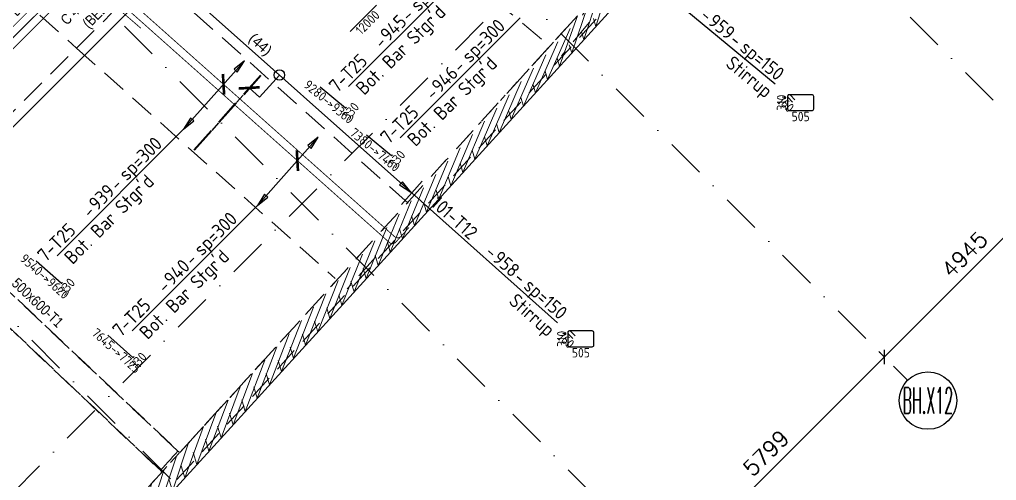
# Model space of a CAD drawing. Extents: x 660761725 to 1323371458, y 2734871439 to 5470067957.
# Drawn here: x 662215005 to 662233684, y 2735048931 to 2735057747 of the extents above; entities that cross this region are included whole.
import ezdxf
from ezdxf.enums import TextEntityAlignment as Align

# ---------------------------------------------------------------- set-up
doc = ezdxf.new("R2010")
doc.units = 0
for name, pattern in [('AXES', [1.95, 1.2, -0.25, 0.25, -0.25]), ('Hidden', [714.375, 476.25, -238.125]), ('sbp_axis_short', [10, 5, -2.5, 0, -2.5])]:
    doc.linetypes.add(name, pattern=pattern)
doc.layers.add('A-DETL', color=5, linetype='Continuous', lineweight=9, true_color=0x0000ff)
for name, color, linetype, lineweight in [('A-FLOR-PATT', 7, 'Continuous', 15), ('A-ROOF', 7, 'Continuous', 15), ('S-BEAM-IDEN', 2, 'Continuous', 9), ('S-COLS-IDEN', 7, 'Continuous', 9), ('S-GRID', 7, 'Continuous', 9), ('S-GRID-IDEN', 7, 'Continuous', 13)]:
    doc.layers.add(name, color=color, linetype=linetype, lineweight=lineweight)
for name, color, linetype in [('S-AXIS', 20, 'AXES'), ('S-DIMI', 100, 'Continuous'), ('S-DIMO', 100, 'Continuous'), ('S-RBAR-T12', 151, 'Continuous'), ('S-RBAR-T25', 51, 'Continuous'), ('S-RDIMO', 8, 'Continuous'), ('S-RSYMB', 7, 'Continuous'), ('S-SIMPLETEXT', 7, 'Continuous')]:
    doc.layers.add(name, color=color, linetype=linetype)
doc.styles.add('Arial Narrow_1', font='ARIALN.TTF', dxfattribs={"height": 199.9999999999998})
doc.styles.add('ARMACAD', font='isocp.shx')
doc.styles.add('ROMANS', font='romans.shx')
doc.styles.add('ROMANT', font='romant')
doc.dimstyles.new('S-DIMI-100', dxfattribs={"dimscale": 100, "dimtxt": 2, "dimasz": 1.5, "dimexe": 1, "dimexo": 1, "dimgap": 1, "dimtad": 1, "dimdec": 0, "dimzin": 12, "dimdsep": 46, "dimtxsty": 'ROMANS', "dimblk": 'ARCHTICK', "dimcen": 0.09, "dimdle": 1, "dimclrd": 8, "dimclre": 8, "dimclrt": 4, "dimadec": 0, "dimazin": 3, "dimtfac": 1, "dimtdec": 0, "dimtix": 1, "dimtmove": 1, "dimatfit": 3, "dimtolj": 1, "dimtzin": 0, "dimarcsym": 0})
doc.dimstyles.new('S-DIMO-100', dxfattribs={"dimscale": 100, "dimtxt": 3, "dimasz": 2, "dimexe": 1.5, "dimexo": 1.5, "dimgap": 1.5, "dimtad": 1, "dimdec": 0, "dimzin": 12, "dimdsep": 46, "dimtxsty": 'ROMANS', "dimblk": 'ARCHTICK', "dimcen": 0.09, "dimdle": 1.5, "dimclrd": 8, "dimclre": 8, "dimclrt": 4, "dimadec": 0, "dimazin": 3, "dimtfac": 1, "dimtdec": 0, "dimtix": 1, "dimtmove": 1, "dimatfit": 3, "dimfxl": 1, "dimtolj": 1, "dimtzin": 0, "dimarcsym": 0})
pattern_1 = [(74.99999999999999, (0, 0), (-153.3407249233896, 41.08752341002518), [])]

# ---------------------------------------------------------------- blocks, each defined once
blk = doc.blocks.new('_ARCHTICK')
at = {"color": 0, "linetype": 'ByBlock', "const_width": 0.15}
blk.add_lwpolyline([(-0.5, -0.5), (0.5, 0.5)], dxfattribs=at)
blk = doc.blocks.new('*D126')
at = {"layer": 'S-DIMO', "color": 8, "lineweight": -2, "transparency": 16777216}
for p, q in [((662682351.3690652, 2734551200.567761), (662678642.5908796, 2734547491.790826)), ((662682239.2364242, 2734551100.56837), (662682139.2370309, 2734551200.567798)), ((662678742.590898, 2734547603.922844), (662678642.5909153, 2734547703.922861))]:
    blk.add_line(p, q, dxfattribs=at)
at = {"layer": 'S-DIMO', "color": 8, "lineweight": -2, "transparency": 16777216, "xscale": 200, "yscale": 200, "zscale": 200}
for p, rotation in [((662682245.3030301, 2734551094.501762), 44.99999034024764), ((662678748.6569146, 2734547597.856826), 224.9999903402476)]:
    blk.add_blockref('_ARCHTICK', p, dxfattribs=dict(at, rotation=rotation))
at = {"layer": 'S-DIMO', "color": 4, "transparency": 16777216, "insert": (662680284.8479737, 2734549558.311364), "char_height": 300, "width": 199.5440968434552, "attachment_point": 5, "rotation": 44.999990340247656, "style": 'ROMANS'}
blk.add_mtext('\\A1;4945', dxfattribs=at)
blk = doc.blocks.new('*D127')
at = {"layer": 'S-DIMO', "color": 8, "lineweight": -2, "transparency": 16777216}
for p, q in [((662678854.723641, 2734547703.922133), (662674542.0217499, 2734543391.221697)), ((662678742.590898, 2734547603.922844), (662678642.5916067, 2734547703.92217)), ((662674642.6979969, 2734543502.677485), (662674542.0217856, 2734543603.353731))]:
    blk.add_line(p, q, dxfattribs=at)
at = {"layer": 'S-DIMO', "color": 8, "lineweight": -2, "transparency": 16777216, "xscale": 200, "yscale": 200, "zscale": 200}
for p, rotation in [((662678748.657606, 2734547597.856134), 44.99999034024764), ((662674648.0877849, 2734543497.287696), 224.9999903402476)]:
    blk.add_blockref('_ARCHTICK', p, dxfattribs=dict(at, rotation=rotation))
at = {"layer": 'S-DIMO', "color": 4, "transparency": 16777216, "insert": (662676486.2406967, 2734545759.703985), "char_height": 300, "width": 199.5440968434552, "attachment_point": 5, "rotation": 44.999990340247656, "style": 'ROMANS'}
blk.add_mtext('\\A1;5799', dxfattribs=at)
blk = doc.blocks.new('*U1142')
at = {"layer": 'S-AXIS', "color": 3, "linetype": 'Continuous'}
blk.add_circle((0, 5.5), 5.5, dxfattribs=at)
at = {"layer": 'S-AXIS', "color": 3, "linetype": 'Continuous', "ltscale": 0.5, "style": 'ROMANT', "width": 0.4, "flags": 8}
blk.add_attdef('A', text='', height=5, dxfattribs=at).set_placement((0, 5.5), align=Align.MIDDLE_CENTER)
blk = doc.blocks.new('I am… Atomic.')
at = {"layer": 'A-FLOR-PATT', "transparency": 33554600}
h = blk.add_hatch(dxfattribs=at)
h.set_pattern_fill('ANSI31', color=8, scale=50, angle=30, style=0)
h.set_pattern_definition(pattern_1)
edge = h.paths.add_edge_path()
edge.add_line((662389967.6433319, 2734579123.010657), (662390007.8012236, 2734579503.468677))
edge.add_line((662342114.705975, 2734544592.546931), (662390007.8012234, 2734579503.468677))
edge.add_line((662363195.8073889, 2734559608.047176), (662389967.7690635, 2734579123.040917))
edge.add_line((662362417.6524743, 2734559040.823584), (662363719.8899552, 2734559990.06879))
edge.add_line((662346720.4841449, 2734547598.623516), (662362783.6519626, 2734559307.613063))
edge.add_line((662345821.5310795, 2734546943.346041), (662347578.010761, 2734548223.703842))
edge.add_line((662342292.6126368, 2734544370.997322), (662346307.4227723, 2734547297.529027))
edge.add_line((662325865.2845687, 2734528370.671522), (662342114.6925843, 2734544592.5523))
edge.add_line((662340490.7204528, 2734542572.157625), (662342149.9785906, 2734544228.604904))
edge.add_line((662339422.0417168, 2734541505.28928), (662341320.3495216, 2734543400.381265))
edge.add_line((662336597.6306283, 2734538685.662872), (662340136.8031961, 2734542218.839921))
edge.add_line((662332705.8949801, 2734534800.520002), (662336243.7133716, 2734538332.345168))
edge.add_line((662332253.0745114, 2734534348.466631), (662332782.9359009, 2734534877.430412))
edge.add_line((662326312.3910785, 2734528417.846987), (662332351.9776915, 2734534447.202265))
edge.add_line((662325865.2845687, 2734528370.671522), (662326312.3910785, 2734528417.846987))
h = blk.add_hatch(dxfattribs=at)
h.set_pattern_fill('ANSI31', color=8, scale=50, angle=30, style=0)
h.set_pattern_definition(pattern_1)
edge = h.paths.add_edge_path()
edge.add_line((662389967.6433319, 2734579123.010657), (662390007.8012236, 2734579503.468677))
edge.add_line((662390178.8400514, 2734578972.951882), (662393574.2351673, 2734576558.543434))
edge.add_line((662390389.9110394, 2734578822.862847), (662389967.7690635, 2734579123.040917))
edge.add_line((662401600.1085552, 2734571260.373601), (662390007.8012234, 2734579503.468677))
edge.add_line((662401045.2346829, 2734570742.112331), (662400996.5411683, 2734571280.666277))
edge.add_line((662400996.5411683, 2734571280.666277), (662391834.41239, 2734577795.702194))
edge.add_line((662401631.7932035, 2734570909.939), (662401600.1085552, 2734571260.373601))
edge.add_line((662398386.0115408, 2734568087.393885), (662401045.2346829, 2734570742.112331))
edge.add_line((662378065.801715, 2734545768.423274), (662383150.2610395, 2734551353.010825))
edge.add_line((662383150.2610395, 2734551353.010825), (662388234.7203641, 2734556937.598375))
edge.add_line((662388234.7203641, 2734556937.598375), (662393319.1796887, 2734562522.185926))
edge.add_line((662393319.1796887, 2734562522.185926), (662398403.6390133, 2734568106.773477))
edge.add_line((662377177.0145457, 2734544792.211362), (662378389.7704264, 2734546124.258873))
edge.add_line((662345219.5168241, 2734509691.243385), (662350637.7770958, 2734515642.46591))
edge.add_line((662350637.7770958, 2734515642.46591), (662356056.0373675, 2734521593.688435))
edge.add_line((662356056.0373675, 2734521593.688435), (662361474.2976393, 2734527544.91096))
edge.add_line((662361474.2976393, 2734527544.91096), (662366892.5579109, 2734533496.133485))
edge.add_line((662366892.5579109, 2734533496.133485), (662372310.8181826, 2734539447.35601))
edge.add_line((662372310.8181826, 2734539447.35601), (662377729.0784543, 2734545398.578536))
edge.add_line((662345267.5598451, 2734509156.384884), (662400082.3408674, 2734569362.972085))
edge.add_line((662401418.6805061, 2734570690.601139), (662400941.3227103, 2734570214.051982))
edge.add_line((662400082.3408674, 2734569362.972085), (662401631.7932035, 2734570909.939))
h = blk.add_hatch(dxfattribs=at)
h.set_pattern_fill('ANSI31', color=8, scale=50, angle=30, style=0)
h.set_pattern_definition(pattern_1)
edge = h.paths.add_edge_path()
edge.add_line((662345468.2720397, 2734510142.524049), (662345661.1307589, 2734509588.669044))
edge.add_line((662345219.5168241, 2734509691.243385), (662350637.7770958, 2734515642.46591))
edge.add_line((662350637.7770958, 2734515642.46591), (662356056.0373675, 2734521593.688435))
edge.add_line((662356056.0373675, 2734521593.688435), (662361474.2976393, 2734527544.91096))
edge.add_line((662361474.2976393, 2734527544.91096), (662366892.5579109, 2734533496.133485))
edge.add_line((662366892.5579109, 2734533496.133485), (662372310.8181826, 2734539447.35601))
edge.add_line((662372310.8181826, 2734539447.35601), (662377729.0784543, 2734545398.578536))
edge.add_line((662345267.5598451, 2734509156.384884), (662400082.3408674, 2734569362.972085))
at = {"layer": 'A-DETL', "color": 8, "linetype": 'Hidden', "lineweight": 9}
for p, q in [((662399013.4511831, 2734568320.204953), (662345232.817815, 2734509249.488402)), ((662378030.5586636, 2734545796.742826), (662372369.9076654, 2734551148.681896)), ((662372372.3963819, 2734551151.358075), (662378065.801715, 2734545768.423274)), ((662372026.4536644, 2734550785.418594), (662377695.3699126, 2734545425.665033)), ((662377729.0784543, 2734545398.578536), (662372028.8346336, 2734550787.97891))]:
    blk.add_line(p, q, dxfattribs=at)
at = {"layer": 'A-DETL', "color": 8, "linetype": 'Hidden', "lineweight": 9, "flags": 128}
for points in [[(662378065.801715, 2734545768.423274), (662383150.2610395, 2734551353.010825), (662388234.7203641, 2734556937.598375), (662393319.1796887, 2734562522.185926), (662398403.6390133, 2734568106.773477)], [(662378030.5586636, 2734545796.742826), (662377982.6745564, 2734545743.731713), (662377934.790449, 2734545690.7206), (662377886.9063418, 2734545637.709486), (662377839.0222344, 2734545584.698373), (662377791.1381272, 2734545531.68726), (662377743.2540199, 2734545478.676146), (662377695.3699126, 2734545425.665033)], [(662378065.801715, 2734545768.423274), (662378054.0540313, 2734545777.863125), (662378042.3063474, 2734545787.302976), (662378030.5586636, 2734545796.742826)], [(662345219.5168241, 2734509691.243385), (662350637.7770958, 2734515642.46591), (662356056.0373675, 2734521593.688435), (662361474.2976393, 2734527544.91096), (662366892.5579109, 2734533496.133485), (662372310.8181826, 2734539447.35601), (662377729.0784543, 2734545398.578536)], [(662377695.3699126, 2734545425.665033), (662377706.6060932, 2734545416.6362), (662377717.8422737, 2734545407.607368), (662377729.0784543, 2734545398.578536)]]:
    blk.add_lwpolyline(points, dxfattribs=at)
at = {"layer": 'A-ROOF', "color": 8, "lineweight": 13}
blk.add_line((662345267.5598451, 2734509156.384884), (662400082.3408674, 2734569362.972085), dxfattribs=at)
at = {"layer": 'S-BEAM-IDEN', "color": 8, "insert": (662374974.9249395, 2734549129.078041), "char_height": 199.9999999999999, "width": 1539.239999999999, "attachment_point": 1, "rotation": 316.6069394098365, "style": 'Arial Narrow_1'}
blk.add_mtext('500x600-T1', dxfattribs=at)
at = {"layer": 'S-COLS-IDEN', "color": 8, "char_height": 199.9999999999998, "attachment_point": 1, "rotation": 44.99999999999995, "style": 'Arial Narrow_1'}
for s, insert, width in [('C 400x400-T2', (662375766.4355506, 2734554072.79057), 1819.830624999998), ('(BELOW)', (662376187.3850563, 2734554007.309536), 1218.564999999999)]:
    blk.add_mtext(s, dxfattribs=dict(at, insert=insert, width=width))
blk = doc.blocks.new('I am… Domination.')
at = {"layer": 'S-RDIMO', "color": 9, "linetype": 'Hidden', "lineweight": 9}
for p, q in [((662380219.5175982, 2734557629.596065), (662385106.8360206, 2734553575.704457)), ((662382433.2061052, 2734550538.214849), (662377039.3684205, 2734555342.052927)), ((662375390.3372918, 2734554132.50042), (662376094.9788437, 2734553504.935389)), ((662376094.9788437, 2734553504.935389), (662376762.7486986, 2734554172.827159)), ((662376094.9788437, 2734553504.935389), (662376762.7486986, 2734554172.827159)), ((662385893.9847026, 2734553991.782862), (662385368.6946951, 2734553358.500135)), ((662373072.6711861, 2734550482.075944), (662376094.9788437, 2734553504.935389)), ((662376094.9788437, 2734553504.935389), (662381039.8117114, 2734549100.988179)), ((662381809.6306344, 2734549507.581903), (662381267.1710527, 2734548898.498314))]:
    blk.add_line(p, q, dxfattribs=at)
blk = doc.blocks.new('*D711')
at = {"layer": 'S-DIMI', "color": 8, "lineweight": -2, "transparency": 16777216}
for p, q in [((662214364.2378317, 2735057649.627625), (662215424.8688444, 2735058710.329083)), ((662215561.1248591, 2735058432.665457), (662215283.4474883, 2735058710.324387)), ((662214641.9105064, 2735057513.390052), (662214364.2331355, 2735057791.048981))]:
    blk.add_line(p, q, dxfattribs=at)
at = {"layer": 'S-DIMI', "color": 8, "lineweight": -2, "transparency": 16777216, "xscale": 150, "yscale": 150, "zscale": 150}
for p, rotation in [((662215354.1605145, 2735058639.616056), 45.00190267468847), ((662214434.9461616, 2735057720.340652), 225.0019026746884)]:
    blk.add_blockref('_ARCHTICK', p, dxfattribs=dict(at, rotation=rotation))
at = {"layer": 'S-DIMI', "color": 4, "transparency": 16777216, "char_height": 200, "attachment_point": 5, "rotation": 45.00190267468847, "style": 'ROMANS'}
for s, insert in [('\\A1;1300', (662214753.1272856, 2735058321.395014)), ('\\A1;Lap', (662215059.5503994, 2735058014.99225))]:
    blk.add_mtext(s, dxfattribs=dict(at, insert=insert))
blk = doc.blocks.new('*U949', base_point=(662221703.7152836, 2735057899.025913))
at = {"layer": 'S-RSYMB'}
blk.add_lwpolyline([(662221703.7152836, 2735057711.529801), (662222078.7152832, 2735058086.522026)], dxfattribs=at)
at = {"layer": 'S-RSYMB', "style": 'ARMACAD'}
blk.add_attdef('D0', text='', height=134.9999998139997, rotation=44.99940605726898, dxfattribs=at).set_placement((662221952.202611, 2735057838.037321), align=Align.MIDDLE_CENTER)
blk = doc.blocks.new('cadf_04')
at = {"color": 8, "const_width": 0.5000000000000002}
blk.add_lwpolyline([(1.414213560521603, 1.414213564246893), (-1.414213556796312, -1.414213556796312)], dxfattribs=at)
blk = doc.blocks.new('*U977')
at = {"layer": 'S-RBAR-T12'}
for p, q in [((531273.8280999812, -146808.6436227842), (531273.8280999812, -146317.7172823972)), ((531287.8280999812, -146808.6436227842), (531287.8280999812, -146317.7172823972)), ((531273.8231597098, -147520.9570688887), (531273.8231597098, -147030.0307285018)), ((531287.8231597098, -147520.9570688887), (531287.8231597098, -147030.0307285018)), ((531273.8179631385, -148233.2705906912), (531273.8179631385, -147742.3442503042)), ((531287.8179631385, -148233.2705906912), (531287.8179631385, -147742.3442503042))]:
    blk.add_line(p, q, dxfattribs=at)
at = {"layer": 'S-RDIMO'}
for points in [[(531273.8280999812, -146647.1694415276), (531541.567813102, -146647.1694415276), (531541.567813102, -146079.165629837)], [(531280.8280999812, -146827.3762484272), (531280.8178479823, -147016.6528988311)], [(531280.8231597098, -147537.3368043111), (531280.8231597098, -147728.7107175896)]]:
    blk.add_lwpolyline(points, dxfattribs=at)
blk.add_circle((531541.567813102, -146079.165629837), 100, dxfattribs=at)
at = {"layer": 'S-RDIMO', "xscale": -100, "yscale": 100, "zscale": 100, "rotation": 90}
blk.add_blockref('cadf_04', (531273.8280999812, -146647.1694415276), dxfattribs=at)
blk = doc.blocks.new('CADF_02')
at = {"color": 0}
blk.add_lwpolyline([(0, 0), (2.5, -0.4166666679084301), (2.5, 0.4166666679084301)], close=True, dxfattribs=at)
blk = doc.blocks.new('cadf_10')
at = {"color": 1}
for p, q in [((-4.158496580606208, 1.201089783226742), (-5.644468778018359, 1.201089783226742)), ((4.158496580606207, 1.201089783226742), (5.644468778018359, 1.201089783226742))]:
    blk.add_line(p, q, dxfattribs=at)
at = {"style": 'ARMACAD'}
for tag, p in [('$COM1', (-10.93526643674234, 2.542619974829577)), ('$COM2', (-9.757982686735758, -5.302973364669228))]:
    blk.add_attdef(tag, text='', height=3.5, dxfattribs=at).set_placement(p, align=Align.BOTTOM_RIGHT)
at = {"color": 1, "style": 'ARMACAD'}
blk.add_attdef('$NUM', text='', height=3.5, dxfattribs=at).set_placement((0, 0), align=Align.CENTER)
blk = doc.blocks.new('*U996', base_point=(662215526.8172734, 2735053141.712784))
at = {"layer": 'S-RSYMB'}
blk.add_lwpolyline([(662215283.9459158, 2735053356.792816), (662215765.2095801, 2735052928.171768, 0.4142135623730951), (662215773.7901214, 2735052928.668207), (662215783.9459159, 2735052940.071321)], format="xyb", dxfattribs=at)
at = {"layer": 'S-RSYMB', "style": 'ARMACAD'}
for tag, rotation, p in [('D0', 318.3112338112102, (662215448.0930936, 2735053056.603903)), ('D1', 48.3112337103952, (662215864.7464073, 2735052857.885109))]:
    blk.add_attdef(tag, text='', height=180, rotation=rotation, dxfattribs=at).set_placement(p, align=Align.MIDDLE_CENTER)
blk = doc.blocks.new('*U997', base_point=(662216962.729827, 2735051705.895528))
at = {"layer": 'S-RSYMB'}
blk.add_lwpolyline([(662216721.0633016, 2735051919.178502), (662217197.8814014, 2735051494.516731, 0.4142135623730951), (662217208.4978449, 2735051495.13096), (662217221.0633016, 2735051509.239687)], format="xyb", dxfattribs=at)
at = {"layer": 'S-RSYMB', "style": 'ARMACAD'}
for tag, rotation, p in [('D0', 318.3112329657638, (662216882.9876958, 2735051620.969229)), ('D1', 48.31123300355666, (662217300.6589609, 2735051425.700668))]:
    blk.add_attdef(tag, text='', height=180, rotation=rotation, dxfattribs=at).set_placement(p, align=Align.MIDDLE_CENTER)
blk = doc.blocks.new('*U1002', base_point=(662221299.6032887, 2735056576.376393))
at = {"layer": 'S-RSYMB'}
blk.add_lwpolyline([(662221053.8856409, 2735056776.86289), (662221535.6085416, 2735056377.287407, 0.4142135623730951), (662221544.1525621, 2735056378.083811), (662221553.8856407, 2735056389.817881)], format="xyb", dxfattribs=at)
at = {"layer": 'S-RSYMB', "style": 'ARMACAD'}
for tag, rotation, p in [('D0', 320.3252562049382, (662221221.3278022, 2735056488.561828)), ('D1', 50.32525629023591, (662221637.5324225, 2735056310.531557))]:
    blk.add_attdef(tag, text='', height=180, rotation=rotation, dxfattribs=at).set_placement(p, align=Align.MIDDLE_CENTER)
blk = doc.blocks.new('*U1003', base_point=(662222282.658276, 2735055593.386648))
at = {"layer": 'S-RSYMB'}
blk.add_lwpolyline([(662222038.1410235, 2735055792.175751), (662222515.3556367, 2735055396.339773, 0.4142135623730951), (662222526.0071527, 2735055397.33262), (662222538.1410235, 2735055411.961054)], format="xyb", dxfattribs=at)
at = {"layer": 'S-RSYMB', "style": 'ARMACAD'}
for tag, rotation, p in [('D0', 320.3252567714398, (662222203.3290418, 2735055505.74444)), ('D1', 50.32525684866604, (662222620.5874099, 2735055331.227549))]:
    blk.add_attdef(tag, text='', height=180, rotation=rotation, dxfattribs=at).set_placement(p, align=Align.MIDDLE_CENTER)
blk = doc.blocks.new('cadf_03')
at = {"color": 8}
blk.add_lwpolyline([(-3.725290298461914e-09, 2.99999999627471), (3.725290298461914e-09, -3.000000007450581)], dxfattribs=at)
blk.add_blockref('CADF_02', (0.2513523101806641, 0), dxfattribs=at)
blk = doc.blocks.new('*U1026', base_point=(662219822.1266661, 2735056920.187023))
at = {"layer": 'S-RSYMB'}
blk.add_lwpolyline([(662219683.4573176, 2735056975.465847), (662219597.0360354, 2735057061.88713, 0.6681786379192989), (662219541.3988535, 2735057038.841455), (662219541.3987806, 2735056801.532134, 0.4142135623730951), (662219573.9902871, 2735056768.940627), (662220008.8072009, 2735056768.941084, 0.4142135623730951), (662220041.3987074, 2735056801.53259), (662220041.3987805, 2735057038.841911, 0.4142135623730951), (662220008.807274, 2735057071.433418), (662219573.99036, 2735057071.432961, 0.6681786379192989), (662219550.9446847, 2735057015.79578), (662219637.3659669, 2735056929.374497)], format="xyb", dxfattribs=at)
at = {"layer": 'S-RSYMB', "style": 'ARMACAD'}
for tag, rotation, p in [('D0', 89.99998238239519, (662219426.3988171, 2735056920.18683)), ('D2', 315, (662219512.8380461, 2735056891.267859)), ('D1', 6.021856123177558e-05, (662219791.3988649, 2735056653.940856))]:
    blk.add_attdef(tag, text='', height=180, rotation=rotation, dxfattribs=at).set_placement(p, align=Align.MIDDLE_CENTER)
blk = doc.blocks.new('*U1027', base_point=(662232456.7221699, 2735054123.244963))
at = {"layer": 'S-RSYMB'}
blk.add_lwpolyline([(662232318.0528214, 2735054178.523788), (662232231.6315392, 2735054264.94507, 0.6681786379192989), (662232175.9943573, 2735054241.899395), (662232175.9942844, 2735054004.590074, 0.4142135623730951), (662232208.5857909, 2735053971.998568), (662232643.4027047, 2735053971.999024, 0.4142135623730951), (662232675.9942112, 2735054004.590531), (662232675.9942843, 2735054241.899852, 0.4142135623730951), (662232643.4027778, 2735054274.491358), (662232208.5858638, 2735054274.490902, 0.6681786379192989), (662232185.5401886, 2735054218.85372), (662232271.9614707, 2735054132.432438)], format="xyb", dxfattribs=at)
at = {"layer": 'S-RSYMB', "style": 'ARMACAD'}
for tag, rotation, p in [('D0', 89.99998238239519, (662232060.9943209, 2735054123.24477)), ('D2', 315, (662232147.4335499, 2735054094.325799)), ('D1', 6.021856123177558e-05, (662232425.9943687, 2735053856.998796))]:
    blk.add_attdef(tag, text='', height=180, rotation=rotation, dxfattribs=at).set_placement(p, align=Align.MIDDLE_CENTER)
blk = doc.blocks.new('I am… All Range.')
at = {"layer": 'S-GRID', "color": 8, "linetype": 'sbp_axis_short', "lineweight": 13, "ltscale": 150}
for p, q in [((662622712.44625, 2734514326.959595), (662688816.0170653, 2734580430.53041)), ((662627061.1529542, 2734509978.252891), (662693164.7237693, 2734576081.823706)), ((662660147.2208296, 2734573192.583929), (662682689.8586049, 2734550649.946153)), ((662656650.5753036, 2734569695.938403), (662679193.2130787, 2734547153.300627)), ((662652549.4973798, 2734565594.860479), (662675093.4908426, 2734543051.956323)), ((662648660.6112016, 2734561705.974301), (662671204.6017749, 2734539163.067255))]:
    blk.add_line(p, q, dxfattribs=at)
at = {"layer": 'S-GRID-IDEN', "color": 9}
ref = blk.add_blockref('*U1142', (662679582.1296669, 2734546214.399756), dxfattribs=dict(at, xscale=100.0000000000075, yscale=100, zscale=100.0000000000028, rotation=359.9999999381469))
ref.add_attrib('A', 'BH.X12', dxfattribs={"layer": 'S-AXIS', "color": 3, "linetype": 'Continuous', "ltscale": 0.5, "height": 499.9999999999999, "rotation": 359.9999999381469, "style": 'ROMANT', "width": 0.4000000000000299}).set_placement((662679582.1296675, 2734546764.399756), align=Align.MIDDLE_CENTER)
at = {"layer": 'S-DIMO', "color": 3}
for base, p1, p2, picture, middle in [((662678748.6569146, 2734547597.856826), (662682345.3024235, 2734550994.502335), (662678848.6568973, 2734547497.856809), '*D126', (662680284.8479737, 2734549558.311364)), ((662674648.0877849, 2734543497.287696), (662678848.6568973, 2734547497.856809), (662674748.7639962, 2734543396.611451), '*D127', (662676486.2406967, 2734545759.703985))]:
    dim = blk.add_linear_dim(base=base, p1=p1, p2=p2, angle=44.99999034024766, dimstyle='S-DIMO-100', dxfattribs=at)
    dim.commit()
    dim.dimension.update_dxf_attribs({"geometry": picture, "text_midpoint": middle})

msp = doc.modelspace()

# ---------------------------------------------------------------- linework, layer by layer
at = {"layer": 'S-RBAR-T25', "const_width": 16}
for points in [[(662214712.531, 2735057442.786384), (662223197.9003335, 2735065927.979796)], [(662211276.4285002, 2735062782.5151), (662217325.1072571, 2735057580.042664)], [(662208702.0565981, 2735051008.176922), (662217187.4259326, 2735059493.370336)], [(662207252.4748986, 2735049770.755111), (662215737.8442327, 2735058255.948524)]]:
    msp.add_lwpolyline(points, dxfattribs=at)
for points in [[(662215108.1161904, 2735059888.787869), (662222174.8948307, 2735053595.002847, 0.4142135623730951), (662222301.6085969, 2735053602.334044), (662222451.5850271, 2735053770.730364)], [(662216423.1068751, 2735058516.770899), (662222073.9056602, 2735053484.079967, 0.4142135623730951), (662222200.6194264, 2735053491.411165), (662222350.5958565, 2735053659.807485)]]:
    msp.add_lwpolyline(points, format="xyb", dxfattribs=at)
at = {"layer": 'S-RDIMO'}
for p, q in [((662223605.9947475, 2735058776.851393), (662221296.778475, 2735056467.481855)), ((662217691.0156826, 2735058717.755812), (662222504.2913194, 2735054430.975585)), ((662224574.1211635, 2735057778.932087), (662222279.8334624, 2735055484.49211)), ((662219303.6512926, 2735056955.639648), (662218139.4218003, 2735055648.421176)), ((662218139.4218003, 2735055648.421176), (662215721.268705, 2735053230.107585)), ((662220716.3475368, 2735055496.604503), (662219552.118042, 2735054189.386068)), ((662219552.118042, 2735054189.386068), (662217157.1812587, 2735051794.290329))]:
    msp.add_line(p, q, dxfattribs=at)
for points in [[(662229150.041131, 2735069977.496277), (662198952.6347035, 2735039778.08413)], [(662226516.2911019, 2735058953.220597), (662229451.2388732, 2735056518.764908)], [(662222504.2913195, 2735054430.975585), (662225293.274623, 2735051947.062464)]]:
    msp.add_lwpolyline(points, dxfattribs=at)

# ---------------------------------------------------------------- block references
at = {"layer": 'S-AXIS'}
for name, p in [('I am… All Range.', (-447209.0655677319, 503695.4297404289)), ('I am… Atomic.', (-159998.4460368156, 503695.4297404289)), ('I am… Domination.', (-159998.4460366964, 503695.4297404289))]:
    msp.add_blockref(name, p, dxfattribs=at)
at = {"layer": 'S-DIMI', "rotation": 318.3137322311134}
msp.add_blockref('*U977', (661920169.0026864, 2735519279.573713), dxfattribs=at)
at = {"layer": 'S-RDIMO', "xscale": 100, "yscale": 100, "zscale": 100}
for name, p, rotation in [('CADF_02', (662219303.6512927, 2735056955.639648), 228.3112338163362), ('cadf_04', (662218904.6008856, 2735056507.578448), 228.3112338193809), ('CADF_02', (662218139.4218003, 2735055648.421176), 48.31123381633614), ('CADF_02', (662220716.3475368, 2735055496.604503), 228.3112329691629), ('cadf_04', (662220317.2971498, 2735055048.543339), 228.3112329701171), ('cadf_03', (662222504.2913144, 2735054430.975579), 138.3112294579932), ('CADF_02', (662219552.118042, 2735054189.386068), 48.31123296916291)]:
    msp.add_blockref(name, p, dxfattribs=dict(at, rotation=rotation))
at = {"layer": 'S-RSYMB', "xscale": 1.333000004291534, "yscale": 1.33299994468689, "zscale": 1.333}
msp.add_blockref('*U949', (662221328.7320743, 2735057770.313359), dxfattribs=at).add_auto_attribs({'D0': '12000'})
at = {"layer": 'S-RSYMB'}
for name, p, values in [('*U1002', (662220999.4224687, 2735056258.915587, -1e-08), {'D0': '9280->9360', 'D1': '330'}), ('*U1027', (662229970.2775893, 2735056157.913592, 1e-08), {'D0': '310', 'D1': '505', 'D2': '160'}), ('*U1003', (662221881.3594266, 2735055341.43098, -1e-08), {'D0': '7380->7460', 'D1': '330'}), ('*U996', (662215565.9710845, 2735052918.140233, -1e-08), {'D0': '9540->9620', 'D1': '330'}), ('*U997', (662216935.3159813, 2735051497.232157, -1e-08), {'D0': '7645->7725', 'D1': '330'}), ('*U1026', (662225768.7157774, 2735051639.971442, 1e-08), {'D0': '310', 'D1': '505', 'D2': '160'})]:
    msp.add_blockref(name, p, dxfattribs=at).add_auto_attribs(values)
at = {"layer": 'S-SIMPLETEXT'}
ref = msp.add_blockref('cadf_10', (662228347.7808161, 2735057507.134195), dxfattribs=dict(at, xscale=75.00000001062963, yscale=75, zscale=75, rotation=320.325258969438))
ref.add_attrib('$NUM', '959', dxfattribs={"color": 1, "height": 262.5, "rotation": 320.3252610057111, "style": 'ARMACAD', "flags": 2}).set_placement((662228347.7808161, 2735057507.134195), align=Align.CENTER)
ref.add_attrib('$COM1', '90-T12         sp=150', dxfattribs={"height": 262.5, "rotation": 320.3252610057111, "style": 'ARMACAD', "flags": 2}).set_placement((662229487.1504799, 2735056562.059469), align=Align.RIGHT)
ref = msp.add_blockref('cadf_10', (662222243.4270602, 2735057493.745424), dxfattribs=dict(at, xscale=75.00000002213115, yscale=75, zscale=75, rotation=45.0019013456975))
ref.add_attrib('$NUM', '945', dxfattribs={"color": 1, "height": 262.5, "rotation": 45.0019028911715, "style": 'ARMACAD', "flags": 2}).set_placement((662222243.4270602, 2735057493.745424), align=Align.CENTER)
ref.add_attrib('$COM1', '7-T25         sp=300', dxfattribs={"height": 262.5, "rotation": 45.0019028911715, "style": 'ARMACAD', "flags": 2}).set_placement((662223328.9839147, 2735058579.374328), align=Align.RIGHT)
ref = msp.add_blockref('cadf_10', (662223226.4820474, 2735056510.755679), dxfattribs=dict(at, xscale=75.00000002213115, yscale=75, zscale=75, rotation=45.0019013456975))
ref.add_attrib('$NUM', '946', dxfattribs={"color": 1, "height": 262.5, "rotation": 45.0019028911715, "style": 'ARMACAD', "flags": 2}).set_placement((662223226.4820474, 2735056510.755679), align=Align.CENTER)
ref.add_attrib('$COM1', '7-T25         sp=300', dxfattribs={"height": 262.5, "rotation": 45.0019028911715, "style": 'ARMACAD', "flags": 2}).set_placement((662224312.0389019, 2735057596.384583), align=Align.RIGHT)
ref = msp.add_blockref('cadf_10', (662216667.9172902, 2735054256.371154), dxfattribs=dict(at, xscale=75.00000002213115, yscale=75, zscale=75, rotation=45.0019013456975))
ref.add_attrib('$NUM', '939', dxfattribs={"color": 1, "height": 262.5, "rotation": 45.0019028911715, "style": 'ARMACAD', "flags": 2}).set_placement((662216667.9172902, 2735054256.371154), align=Align.CENTER)
ref.add_attrib('$COM1', '7-T25         sp=300', dxfattribs={"height": 262.5, "rotation": 45.0019028911715, "style": 'ARMACAD', "flags": 2}).set_placement((662217753.4741448, 2735055342.000058), align=Align.RIGHT)
ref = msp.add_blockref('cadf_10', (662224225.2336811, 2735052973.601346), dxfattribs=dict(at, xscale=75.00000001392992, yscale=75, zscale=75, rotation=318.3112294615108))
ref.add_attrib('$NUM', '958', dxfattribs={"color": 1, "height": 262.5, "rotation": 318.3112281547527, "style": 'ARMACAD', "flags": 2}).set_placement((662224225.2336811, 2735052973.601346), align=Align.CENTER)
ref.add_attrib('$COM1', '101-T12         sp=150', dxfattribs={"height": 262.5, "rotation": 318.3112281547527, "style": 'ARMACAD', "flags": 2}).set_placement((662225330.6855985, 2735051989.068194), align=Align.RIGHT)
ref = msp.add_blockref('cadf_10', (662218103.8298438, 2735052820.553897), dxfattribs=dict(at, xscale=75.00000000105842, yscale=75, zscale=75, rotation=45.00190136179694))
ref.add_attrib('$NUM', '940', dxfattribs={"color": 1, "height": 262.5, "rotation": 45.0019028911715, "style": 'ARMACAD', "flags": 2}).set_placement((662218103.8298438, 2735052820.553897), align=Align.CENTER)
ref.add_attrib('$COM1', '7-T25         sp=300', dxfattribs={"height": 262.5, "rotation": 45.0019028911715, "style": 'ARMACAD', "flags": 2}).set_placement((662219189.3866982, 2735053906.182802), align=Align.RIGHT)

# ---------------------------------------------------------------- texts
at = {"layer": 'S-RDIMO'}
msp.add_text('(44)', height=200, rotation=318.3112294579932, dxfattribs=at).set_placement((662219367.9215045, 2735057358.18698))
at = {"layer": 'S-SIMPLETEXT', "style": 'ARMACAD'}
for s, height, rotation, p in [("Bot. Bar Stgr'd", 262.5, 44.83402702431418, (662223176.8296151, 2735057859.423052)), ("Bot. Bar Stgr'd", 262.5, 44.83402702431418, (662224159.8846024, 2735056876.433308)), ('Stirrup', 262.4999999999999, 320.5176359799667, (662229264.7657338, 2735056229.1181)), ("Bot. Bar Stgr'd", 262.5, 44.83402702431418, (662217601.3198458, 2735054622.04878)), ("Bot. Bar Stgr'd", 262.5, 44.83402702431418, (662219037.2323995, 2735053186.231524)), ('Stirrup', 262.4999999999999, 318.5036063217648, (662225096.7372692, 2735051664.148036))]:
    msp.add_text(s, height=height, rotation=rotation, dxfattribs=at).set_placement(p, align=Align.RIGHT)

# ---------------------------------------------------------------- dimensions: what is measured, and where the dimension line sits
at = {"layer": 'S-DIMI'}
dim = msp.add_linear_dim(base=(662215354.1605145, 2735058639.616056), p1=(662214712.6235327, 2735057442.681722), p2=(662215631.8378854, 2735058361.957127), angle=45.00190267497241, text='<>\\XLap', dimstyle='S-DIMI-100', override={"dimzin": 0}, dxfattribs=at)
dim.commit()
dim.dimension.update_dxf_attribs({"geometry": '*D711', "text_midpoint": (662214894.5533379, 2735058179.978354)})

doc.saveas('drawing.dxf')
